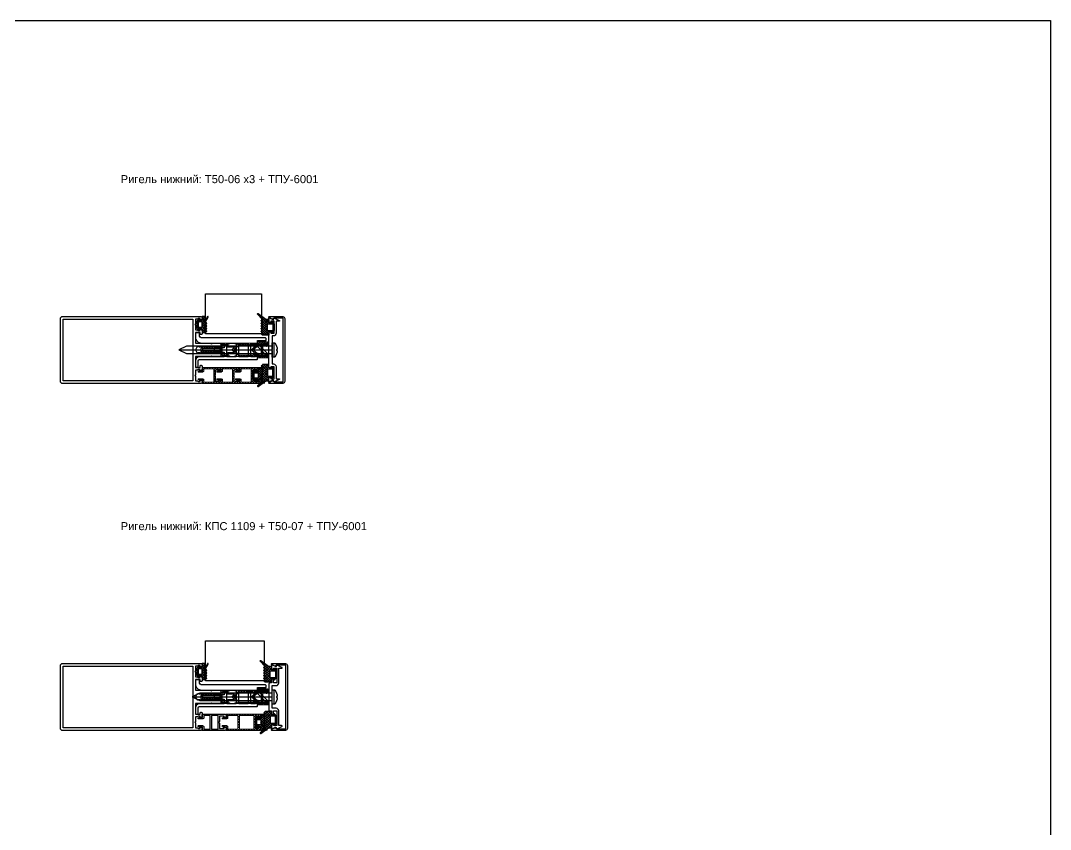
# Model space of a CAD drawing. Header units: millimetres. Extents: x 1744 to 18744, y -2272 to 2782.
# Drawn here: x 16324 to 17097, y 1970 to 2576 of the extents above; entities that cross this region are included whole.
import ezdxf

# ---------------------------------------------------------------- set-up
doc = ezdxf.new("R2010")
doc.units = ezdxf.units.MM
doc.layers.add('Steklopaket', color=5, linetype='Continuous')
doc.layers.add('подписи', color=7, linetype='Continuous')
doc.layers.add('Уплотнители', color=1, linetype='Continuous', lineweight=20)
doc.layers.add('Штриховка', color=1, linetype='Continuous', lineweight=5)
doc.styles.get("Standard").update_dxf_attribs({"font": 'arial.ttf'})

# ---------------------------------------------------------------- blocks, each defined once
blk = doc.blocks.new('КП45550')
at = {"color": 217, "true_color": 0x93278f}
blk.add_lwpolyline([(-5, 6.38, -0.198912), (-4.91, 6.59), (-4.5, 7), (-4.91, 7.41, -0.198912), (-5, 7.62), (-5, 19), (-13, 19), (-13, 15.5), (-12, 15.5, -0.414214), (-11.5, 15), (-11.5, 14.5, -0.414214), (-12, 14), (-14.43, 14, -0.116434), (-14.56, 14.03), (-15.33, 14.42, -0.284079), (-15.5, 14.69), (-15.5, 15.2, -0.414214), (-15.2, 15.5), (-14.5, 15.5), (-14.5, 17), (-14.91, 17.41, -0.198912), (-15, 17.62), (-15, 19), (-18.56, 19, -0.284079), (-18.83, 19.17), (-19, 19.5), (-19.17, 19.17, -0.284079), (-19.44, 19), (-23, 19), (-23, 17.62, -0.198912), (-23.09, 17.41), (-23.5, 17), (-23.5, 15.5), (-22.8, 15.5, -0.414214), (-22.5, 15.2), (-22.5, 14.69, -0.284079), (-22.67, 14.42), (-23.44, 14.03, -0.116434), (-23.57, 14), (-24.5, 14, -0.414214), (-25, 14.5), (-25, 119, -0.414214), (-24, 120), (24, 120, -0.414214), (25, 119), (25, 14.5, -0.414214), (24.5, 14), (23.57, 14, -0.116434), (23.44, 14.03), (22.67, 14.42, -0.284079), (22.5, 14.69), (22.5, 15.2, -0.414214), (22.8, 15.5), (23.5, 15.5), (23.5, 17), (23.09, 17.41, -0.198912), (23, 17.62), (23, 19), (19.44, 19, -0.284079), (19.17, 19.17), (19, 19.5), (18.83, 19.17, -0.284079), (18.56, 19), (15, 19), (15, 17.62, -0.198912), (14.91, 17.41), (14.5, 17), (14.5, 15.5), (15.2, 15.5, -0.414214), (15.5, 15.2), (15.5, 14.69, -0.284079), (15.33, 14.42), (14.56, 14.03, -0.116434), (14.43, 14), (12, 14, -0.414214), (11.5, 14.5), (11.5, 15, -0.414214), (12, 15.5), (13, 15.5), (13, 19), (5, 19), (5, 7.62, -0.198912), (4.91, 7.41), (4.5, 7), (4.91, 6.59, -0.198912), (5, 6.38), (5, 0.5, -0.414214), (4.5, 0), (3.12, 0, -0.198912), (2.91, 0.09), (2.09, 0.91, -0.198912), (2, 1.12), (2, 1.46, -0.284079), (2.17, 1.73), (2.5, 1.9), (2.17, 2.07, -0.284079), (2, 2.34), (2, 3.26, -0.284079), (2.17, 3.53), (2.5, 3.7), (2.17, 3.87, -0.284079), (2, 4.14), (2, 5.06, -0.284079), (2.17, 5.33), (2.5, 5.5), (2.17, 5.67, -0.284079), (2, 5.94), (2, 6.86, -0.284079), (2.17, 7.13), (2.5, 7.3), (2.17, 7.47, -0.284079), (2, 7.74), (2, 8.66, -0.284079), (2.17, 8.93), (2.5, 9.1), (2.17, 9.27, -0.284079), (2, 9.54), (2, 10.46, -0.284079), (2.17, 10.73), (2.5, 10.9), (2.17, 11.07, -0.284079), (2, 11.34), (2, 12.26, -0.284079), (2.17, 12.53), (2.5, 12.7), (2.17, 12.87, -0.284079), (2, 13.14), (2, 14.06, -0.284079), (2.17, 14.33), (2.5, 14.5), (2.17, 14.67, -0.284079), (2, 14.94), (2, 15.86, -0.284079), (2.17, 16.13), (2.5, 16.3), (2, 18), (0, 19), (-2, 18), (-2, 17.64, -0.284079), (-2.17, 17.37), (-2.5, 17.2), (-2.17, 17.03, -0.284079), (-2, 16.76), (-2, 15.84, -0.284079), (-2.17, 15.57), (-2.5, 15.4), (-2.17, 15.23, -0.284079), (-2, 14.96), (-2, 14.04, -0.284079), (-2.17, 13.77), (-2.5, 13.6), (-2.17, 13.43, -0.284079), (-2, 13.16), (-2, 12.24, -0.284079), (-2.17, 11.97), (-2.5, 11.8), (-2.17, 11.63, -0.284079), (-2, 11.36), (-2, 10.44, -0.284079), (-2.17, 10.17), (-2.5, 10), (-2.17, 9.83, -0.284079), (-2, 9.56), (-2, 8.64, -0.284079), (-2.17, 8.37), (-2.5, 8.2), (-2.17, 8.03, -0.284079), (-2, 7.76), (-2, 6.84, -0.284079), (-2.17, 6.57), (-2.5, 6.4), (-2.17, 6.23, -0.284079), (-2, 5.96), (-2, 5.04, -0.284079), (-2.17, 4.77), (-2.5, 4.6), (-2.17, 4.43, -0.284079), (-2, 4.16), (-2, 3.24, -0.284079), (-2.17, 2.97), (-2.5, 2.8), (-2.17, 2.63, -0.284079), (-2, 2.36), (-2, 1.12, -0.198912), (-2.09, 0.91), (-2.91, 0.09, -0.198912), (-3.12, 0), (-4.5, 0, -0.414214), (-5, 0.5)], format="xyb", close=True, dxfattribs=at)
blk.add_lwpolyline([(23, 21), (-23, 21), (-23, 118), (23, 118)], close=True, dxfattribs=at)
blk = doc.blocks.new('ТПУ-6001')
at = {"true_color": 0xafd9aa}
h = blk.add_hatch(dxfattribs=at)
h.set_pattern_fill('ANSI37', color=9, scale=10, angle=180, style=0)
h.set_pattern_definition([(225, (-3851.2058, 2316.4733), (0.88388348, -0.88388348), []), (315, (-3851.2058, 2316.4733), (0.88388348, 0.88388348), [])])
edge = h.paths.add_edge_path(flags=16)
edge.add_line((1.75, -1), (-1.75, -1))
edge.add_arc((-1.75, -1.25), 0.25, 90, 180)
edge.add_line((-2, -1.25), (-2, -3.75))
edge.add_arc((-1.75, -3.75), 0.25, 180, 270)
edge.add_line((-1.75, -4), (1.75, -4))
edge.add_arc((1.75, -3.75), 0.25, 270, 360)
edge.add_line((2, -3.75), (2, -1.25))
edge.add_arc((1.75, -1.25), 0.25, 0, 90)
edge = h.paths.add_edge_path()
edge.add_line((2.37, -5.66), (4.04, -6.57))
edge.add_arc((4.16, -6.35), 0.25, 241.51963, 270)
edge.add_line((4.16, -6.6), (5.75, -6.6))
edge.add_arc((5.75, -6.35), 0.25, 270, 360)
edge.add_line((6, -6.35), (6, -4.25))
edge.add_arc((5.75, -4.25), 0.25, 0, 90)
edge.add_line((5.75, -4), (3.25, -4))
edge.add_arc((3.25, -3.75), 0.25, 180, 270, ccw=False)
edge.add_line((3, -3.75), (3, -2.25))
edge.add_arc((3.25, -2.25), 0.25, 90, 180, ccw=False)
edge.add_line((3.25, -2), (3.9, -2))
edge.add_arc((3.9, -1.75), 0.25, 270, 405.06464)
edge.add_line((4.08, -1.57), (2.57, -0.07))
edge.add_arc((2.4, -0.25), 0.25, 45.06464, 90)
edge.add_line((2.4, 0), (-2.4, 0))
edge.add_arc((-2.4, -0.25), 0.25, 90, 134.93536)
edge.add_line((-2.57, -0.07), (-4.08, -1.57))
edge.add_arc((-3.9, -1.75), 0.25, 134.93536, 270)
edge.add_line((-3.9, -2), (-3.25, -2))
edge.add_arc((-3.25, -2.25), 0.25, 0, 90, ccw=False)
edge.add_line((-3, -2.25), (-3, -3.75))
edge.add_arc((-3.25, -3.75), 0.25, -90, 0, ccw=False)
edge.add_line((-3.25, -4), (-5.75, -4))
edge.add_arc((-5.75, -4.25), 0.25, 90, 180)
edge.add_line((-6, -4.25), (-6, -6.5))
edge.add_arc((-5.75, -6.5), 0.25, 180, 225)
edge.add_line((-5.93, -6.67), (-5.18, -7.42))
edge.add_arc((-5, -7.25), 0.25, 225, 315)
edge.add_line((-4.82, -7.42), (-4.18, -6.78))
edge.add_arc((-4, -6.95), 0.25, 45, 135, ccw=False)
edge.add_line((-3.82, -6.78), (-3.18, -7.42))
edge.add_arc((-3, -7.25), 0.25, 225, 315)
edge.add_line((-2.82, -7.42), (-2.18, -6.78))
edge.add_arc((-2, -6.95), 0.25, 45, 135, ccw=False)
edge.add_line((-1.82, -6.78), (-1.18, -7.42))
edge.add_arc((-1, -7.25), 0.25, 225, 315)
edge.add_line((-0.82, -7.42), (-0.18, -6.78))
edge.add_arc((0, -6.95), 0.25, 45, 135, ccw=False)
edge.add_line((0.18, -6.78), (0.82, -7.42))
edge.add_arc((1, -7.25), 0.25, 225, 315)
edge.add_line((1.18, -7.42), (1.87, -6.73))
edge.add_arc((2.04, -6.91), 0.25, 61.51963, 135, ccw=False)
edge.add_line((2.16, -6.69), (5.63, -8.57))
edge.add_arc((5.75, -8.35), 0.25, 241.51963, 421.51963)
edge.add_line((5.87, -8.13), (2.13, -6.1))
edge.add_arc((2.25, -5.88), 0.25, 61.51963, 241.51963, ccw=False)
at = {"color": 9, "true_color": 0xafd9aa}
for points in [[(2.37, -5.66), (4.04, -6.57, 0.124913), (4.16, -6.6), (5.75, -6.6, 0.414214), (6, -6.35), (6, -4.25, 0.414214), (5.75, -4), (3.25, -4, -0.414214), (3, -3.75), (3, -2.25, -0.414214), (3.25, -2), (3.9, -2, 0.668587), (4.08, -1.57), (2.57, -0.07, 0.198619), (2.4, 0), (-2.4, 0, 0.198619), (-2.57, -0.07), (-4.08, -1.57, 0.668587), (-3.9, -2), (-3.25, -2, -0.414214), (-3, -2.25), (-3, -3.75, -0.414214), (-3.25, -4), (-5.75, -4, 0.414214), (-6, -4.25), (-6, -6.5, 0.198912), (-5.93, -6.67), (-5.18, -7.42, 0.414214), (-4.82, -7.42), (-4.18, -6.78, -0.414214), (-3.82, -6.78), (-3.18, -7.42, 0.414214), (-2.82, -7.42), (-2.18, -6.78, -0.414214), (-1.82, -6.78), (-1.18, -7.42, 0.414214), (-0.82, -7.42), (-0.18, -6.78, -0.414214), (0.18, -6.78), (0.82, -7.42, 0.414214), (1.18, -7.42), (1.87, -6.73, -0.332076), (2.16, -6.69), (5.63, -8.57, 1), (5.87, -8.13), (2.13, -6.1, -1)], [(1.75, -1), (-1.75, -1, 0.414214), (-2, -1.25), (-2, -3.75, 0.414214), (-1.75, -4), (1.75, -4, 0.414214), (2, -3.75), (2, -1.25, 0.414214)]]:
    blk.add_lwpolyline(points, format="xyb", close=True, dxfattribs=at)
blk = doc.blocks.new('КП45313-2')
blk.add_lwpolyline([(-12.43, -2.6, -0.116434), (-12.56, -2.57), (-13.33, -2.18, -0.284079), (-13.5, -1.92), (-13.5, -1.4, -0.414214), (-13.2, -1.1), (-12.5, -1.1), (-12.5, 1.4), (-21.5, 1.4), (-21.5, -1.1), (-20.8, -1.1, -0.414214), (-20.5, -1.4), (-20.5, -1.92, -0.284079), (-20.67, -2.18), (-21.44, -2.57, -0.116434), (-21.57, -2.6), (-23.7, -2.6, -0.548619), (-23.97, -2.17), (-22.73, 0.5, 0.414214), (-22.87, 0.89), (-23.63, 1.25, -0.414214), (-23.77, 1.64), (-22.1, 5.23, -0.291473), (-21.83, 5.4), (-21.8, 5.4, -0.414214), (-21.5, 5.1), (-21.5, 2.9), (-12.5, 2.9, -0.414214), (-10.5, 0.9), (-10.5, -0.1), (-0.44, -0.1, -0.284079), (-0.17, -0.27), (0, -0.6), (0.17, -0.27, -0.284079), (0.44, -0.1), (10.5, -0.1), (10.5, 0.9, -0.414214), (12.5, 2.9), (21.5, 2.9), (21.5, 5.1, -0.414214), (21.8, 5.4), (21.83, 5.4, -0.291473), (22.1, 5.23), (23.77, 1.64, -0.414214), (23.63, 1.25), (22.87, 0.89, 0.414214), (22.73, 0.5), (23.97, -2.17, -0.548619), (23.7, -2.6), (21.57, -2.6, -0.116434), (21.44, -2.57), (20.67, -2.18, -0.284079), (20.5, -1.92), (20.5, -1.4, -0.414214), (20.8, -1.1), (21.5, -1.1), (21.5, 1.4), (12.5, 1.4), (12.5, -1.1), (13.2, -1.1, -0.414214), (13.5, -1.4), (13.5, -1.92, -0.284079), (13.33, -2.18), (12.56, -2.57, -0.116434), (12.43, -2.6)], format="xyb", close=True)
blk = doc.blocks.new('ТПУ-007ММ')
at = {"true_color": 0xafd9aa}
h = blk.add_hatch(dxfattribs=at)
h.set_pattern_fill('ANSI37', color=9, scale=10, angle=180, style=0)
h.set_pattern_definition([(225, (-3851.0623, 2334.4012), (0.88388348, -0.88388348), []), (315, (-3851.0623, 2334.4012), (0.88388348, 0.88388348), [])])
edge = h.paths.add_edge_path(flags=16)
edge.add_line((2.1, -1), (-2.1, -1))
edge.add_arc((-2.1, -1.5), 0.5, 90, 180)
edge.add_line((-2.6, -1.5), (-2.6, -4.5))
edge.add_arc((-2.1, -4.5), 0.5, 180, 270)
edge.add_line((-2.1, -5), (2.1, -5))
edge.add_arc((2.1, -4.5), 0.5, 270, 360)
edge.add_line((2.6, -4.5), (2.6, -1.5))
edge.add_arc((2.1, -1.5), 0.5, 0, 90)
edge = h.paths.add_edge_path()
edge.add_arc((-3.85, -2.25), 0.25, 0, 90, ccw=False)
edge.add_line((-3.6, -2.25), (-3.6, -3.75))
edge.add_arc((-3.85, -3.75), 0.25, -90, 0, ccw=False)
edge.add_line((-3.85, -4), (-5.75, -4))
edge.add_arc((-5.75, -4.25), 0.25, 90, 180)
edge.add_line((-6, -4.25), (-6, -8.62))
edge.add_arc((-5.8, -8.62), 0.2, 180, 225)
edge.add_line((-5.94, -8.76), (-5.18, -9.53))
edge.add_arc((-5, -9.35), 0.25, 225, 315)
edge.add_line((-4.82, -9.53), (-4.18, -8.88))
edge.add_arc((-4, -9.06), 0.25, 45, 135, ccw=False)
edge.add_line((-3.82, -8.88), (-3.18, -9.53))
edge.add_arc((-3, -9.35), 0.25, 225, 315)
edge.add_line((-2.82, -9.53), (-2.18, -8.88))
edge.add_arc((-2, -9.06), 0.25, 45, 135, ccw=False)
edge.add_line((-1.82, -8.88), (-1.18, -9.53))
edge.add_arc((-1, -9.35), 0.25, 225, 315)
edge.add_line((-0.82, -9.53), (-0.18, -8.88))
edge.add_arc((0, -9.06), 0.25, 45, 135, ccw=False)
edge.add_line((0.18, -8.88), (0.82, -9.53))
edge.add_arc((1, -9.35), 0.25, 225, 315)
edge.add_line((1.18, -9.53), (1.82, -8.88))
edge.add_arc((2, -9.06), 0.25, 45, 135, ccw=False)
edge.add_line((2.18, -8.88), (2.82, -9.53))
edge.add_arc((3, -9.35), 0.25, 225, 315)
edge.add_line((3.18, -9.53), (3.82, -8.88))
edge.add_arc((4, -9.06), 0.25, 45, 135, ccw=False)
edge.add_line((4.18, -8.88), (4.82, -9.53))
edge.add_arc((5, -9.35), 0.25, 225, 315)
edge.add_line((5.18, -9.53), (5.82, -8.88))
edge.add_arc((6, -9.06), 0.25, 45, 135, ccw=False)
edge.add_line((6.18, -8.88), (9.82, -12.42))
edge.add_arc((10, -12.25), 0.25, 225, 315)
edge.add_line((10.18, -12.42), (10.39, -12.21))
edge.add_arc((10.21, -12.04), 0.25, 315, 380.22486)
edge.add_line((10.44, -11.95), (6.8, -7.06))
edge.add_arc((10, -4.67), 4, 180, 216.76049, ccw=False)
edge.add_line((6, -4.67), (6, -4.3))
edge.add_arc((5.7, -4.3), 0.3, 360, 450)
edge.add_line((5.7, -4), (3.85, -4))
edge.add_arc((3.85, -3.75), 0.25, 180, 270, ccw=False)
edge.add_line((3.6, -3.75), (3.6, -2.25))
edge.add_arc((3.85, -2.25), 0.25, 90, 180, ccw=False)
edge.add_line((3.85, -2), (4.1, -2))
edge.add_arc((4.1, -1.75), 0.25, 270, 405.06464)
edge.add_line((4.28, -1.57), (2.57, -0.07))
edge.add_arc((2.4, -0.25), 0.25, 45.06464, 90)
edge.add_line((2.4, 0), (-2.4, 0))
edge.add_arc((-2.4, -0.25), 0.25, 90, 134.93536)
edge.add_line((-2.57, -0.07), (-4.28, -1.57))
edge.add_arc((-4.1, -1.75), 0.25, 134.93536, 270)
edge.add_line((-4.1, -2), (-3.85, -2))
at = {"color": 9, "true_color": 0xafd9aa}
for points in [[(-3.85, -2, -0.414214), (-3.6, -2.25), (-3.6, -3.75, -0.414214), (-3.85, -4), (-5.75, -4, 0.414214), (-6, -4.25), (-6, -8.62, 0.198912), (-5.94, -8.76), (-5.18, -9.53, 0.414214), (-4.82, -9.53), (-4.18, -8.88, -0.414214), (-3.82, -8.88), (-3.18, -9.53, 0.414214), (-2.82, -9.53), (-2.18, -8.88, -0.414214), (-1.82, -8.88), (-1.18, -9.53, 0.414214), (-0.82, -9.53), (-0.18, -8.88, -0.414214), (0.18, -8.88), (0.82, -9.53, 0.414214), (1.18, -9.53), (1.82, -8.88, -0.414214), (2.18, -8.88), (2.82, -9.53, 0.414214), (3.18, -9.53), (3.82, -8.88, -0.414214), (4.18, -8.88), (4.82, -9.53, 0.414214), (5.18, -9.53), (5.82, -8.88, -0.414214), (6.18, -8.88), (9.82, -12.42, 0.414214), (10.18, -12.42), (10.39, -12.21, 0.292538), (10.44, -11.95), (6.8, -7.06, -0.161788), (6, -4.67), (6, -4.3, 0.414214), (5.7, -4), (3.85, -4, -0.414214), (3.6, -3.75), (3.6, -2.25, -0.414214), (3.85, -2), (4.1, -2, 0.668587), (4.28, -1.57), (2.57, -0.07, 0.198619), (2.4, 0), (-2.4, 0, 0.198619), (-2.57, -0.07), (-4.28, -1.57, 0.668587), (-4.1, -2)], [(2.1, -1), (-2.1, -1, 0.414214), (-2.6, -1.5), (-2.6, -4.5, 0.414214), (-2.1, -5), (2.1, -5, 0.414214), (2.6, -4.5), (2.6, -1.5, 0.414214)]]:
    blk.add_lwpolyline(points, format="xyb", close=True, dxfattribs=at)
blk = doc.blocks.new('КП45309')
at = {"color": 0}
blk.add_lwpolyline([(-23.5, 2.52), (23.5, 2.52, -0.414214), (25, 1.02), (25, -9.08, -0.802585), (24.24, -9.24), (23.17, -6.95, -0.401559), (23.48, -6.03, 0.279739), (23.8, -5.5), (23.8, 1.32), (-23.8, 1.32), (-23.8, -5.5, 0.279739), (-23.48, -6.03, -0.401559), (-23.17, -6.95), (-24.24, -9.24, -0.802585), (-25, -9.08), (-25, 1.02, -0.414214)], format="xyb", close=True, dxfattribs=at)
blk = doc.blocks.new('ВС 5.5х70 А2 DIN7504-K')
for p, q in [((0, 0), (0, -70)), ((-5.4, -71.69), (5.4, -71.69))]:
    blk.add_line(p, q)
for points in [[(2.75, -70), (2.75, -5.9), (0, 0), (-2.75, -5.9), (-2.75, -70)], [(-2.75, -66.67), (2.75, -61.17), (2.75, -58.88), (-2.75, -64.38)]]:
    blk.add_lwpolyline(points, close=True)
blk.add_lwpolyline([(-0.39, -73.94, -0.161849), (-5.22, -72.08, -0.223888), (-5.4, -71.69), (-5.4, -70), (5.4, -70), (5.4, -71.69, -0.223888), (5.22, -72.08, -0.161849), (0.39, -73.94), (0.39, -73.24), (-0.39, -73.24)], format="xyb", close=True)
blk = doc.blocks.new('Т50-09')
at = {"layer": 'Штриховка', "lineweight": 5, "true_color": 0xf8991e}
h = blk.add_hatch(dxfattribs=at)
h.set_pattern_fill('ANSI37', color=30, scale=11.2, angle=90, style=0)
h.set_pattern_definition([(135, (-7178.6142, 4044.2835), (-0.9899495, -0.9899495), []), (225, (-7178.6142, 4044.2835), (0.9899495, -0.9899495), [])])
edge = h.paths.add_edge_path()
edge.add_arc((-19.7, 4.8), 0.2, 90, 180)
edge.add_line((-19.9, 4.8), (-19.9, 4.7))
edge.add_arc((-19.7, 4.7), 0.2, 180, 270)
edge.add_line((-19.7, 4.5), (-18.7, 4.5))
edge.add_line((-18.7, 4.5), (-18.7, 3.39))
edge.add_line((-18.7, 3.39), (-19.09, 3))
edge.add_line((-19.09, 3), (-24.31, 3))
edge.add_line((-24.31, 3), (-24.7, 3.39))
edge.add_line((-24.7, 3.39), (-24.7, 4.5))
edge.add_line((-24.7, 4.5), (-23.7, 4.5))
edge.add_arc((-23.7, 4.7), 0.2, 270, 360)
edge.add_line((-23.5, 4.7), (-23.5, 4.8))
edge.add_arc((-23.7, 4.8), 0.2, 0, 90)
edge.add_line((-23.7, 5), (-48.2, 5))
edge.add_arc((-48.2, 4.7), 0.3, 90, 180)
edge.add_line((-48.5, 4.7), (-48.5, 3.75))
edge.add_arc((-47.25, 3.75), 1.25, 180, 350.7182)
edge.add_arc((-45.72, 3.5), 0.3, 90, 170.7182, ccw=False)
edge.add_line((-45.72, 3.8), (-41.5, 3.8))
edge.add_line((-41.5, 3.8), (-37.7, 0))
edge.add_line((-37.7, 0), (-41.5, -3.8))
edge.add_line((-41.5, -3.8), (-45.72, -3.8))
edge.add_arc((-45.72, -3.5), 0.3, 189.2818, 270, ccw=False)
edge.add_arc((-47.25, -3.75), 1.25, 9.2818, 180)
edge.add_line((-48.5, -3.75), (-48.5, -4.7))
edge.add_arc((-48.2, -4.7), 0.3, 180, 270)
edge.add_line((-48.2, -5), (-23.7, -5))
edge.add_arc((-23.7, -4.8), 0.2, 270, 360)
edge.add_line((-23.5, -4.8), (-23.5, -4.7))
edge.add_arc((-23.7, -4.7), 0.2, 0, 90)
edge.add_line((-23.7, -4.5), (-24.7, -4.5))
edge.add_line((-24.7, -4.5), (-24.7, -3.39))
edge.add_line((-24.7, -3.39), (-24.31, -3))
edge.add_line((-24.31, -3), (-19.09, -3))
edge.add_line((-19.09, -3), (-18.7, -3.39))
edge.add_line((-18.7, -3.39), (-18.7, -4.5))
edge.add_line((-18.7, -4.5), (-19.7, -4.5))
edge.add_arc((-19.7, -4.7), 0.2, 90, 180)
edge.add_line((-19.9, -4.7), (-19.9, -4.8))
edge.add_arc((-19.7, -4.8), 0.2, 180, 270)
edge.add_line((-19.7, -5), (-13.3, -5))
edge.add_arc((-13.3, -4.7), 0.3, 270, 360)
edge.add_line((-13, -4.7), (-13, -2.3))
edge.add_arc((-12.7, -2.3), 0.3, 90, 180, ccw=False)
edge.add_line((-12.7, -2), (-6.2, -2))
edge.add_arc((-6, -2), 0.2, 180, 360)
edge.add_line((-5.8, -2), (0, -2))
edge.add_arc((0, 0), 2, 270, 450)
edge.add_line((0, 2), (-5.8, 2))
edge.add_arc((-6, 2), 0.2, 0, 180)
edge.add_line((-6.2, 2), (-12.7, 2))
edge.add_arc((-12.7, 2.3), 0.3, 180, 270, ccw=False)
edge.add_line((-13, 2.3), (-13, 4.7))
edge.add_arc((-13.3, 4.7), 0.3, 0, 90)
edge.add_line((-13.3, 5), (-19.7, 5))
edge = h.paths.add_edge_path(flags=16)
edge.add_line((-14.2, 3.8), (-17.4, 3.8))
edge.add_line((-17.4, 3.8), (-17.4, 3.12))
edge.add_arc((-17.7, 3.12), 0.3, 315, 360, ccw=False)
edge.add_line((-17.49, 2.91), (-18.31, 2.09))
edge.add_arc((-18.52, 2.3), 0.3, 270, 315, ccw=False)
edge.add_line((-18.52, 2), (-23.31, 2))
edge.add_line((-23.31, 2), (-21.31, 0))
edge.add_line((-21.31, 0), (-23.31, -2))
edge.add_line((-23.31, -2), (-18.52, -2))
edge.add_arc((-18.52, -2.3), 0.3, 45, 90, ccw=False)
edge.add_line((-18.31, -2.09), (-17.49, -2.91))
edge.add_arc((-17.7, -3.12), 0.3, 0, 45, ccw=False)
edge.add_line((-17.4, -3.12), (-17.4, -3.8))
edge.add_line((-17.4, -3.8), (-14.2, -3.8))
edge.add_line((-14.2, -3.8), (-14.2, -0.79))
edge.add_line((-14.2, -0.79), (-13.41, 0))
edge.add_line((-13.41, 0), (-14.2, 0.79))
edge.add_line((-14.2, 0.79), (-14.2, 3.8))
edge = h.paths.add_edge_path(flags=16)
edge.add_line((-12, 0), (-13, -1))
edge.add_line((-13, -1), (0, -1))
edge.add_arc((0, 0), 1, 270, 450)
edge.add_line((0, 1), (-13, 1))
edge.add_line((-13, 1), (-12, 0))
h.paths.add_polyline_path([(-39.8, 3.8), (-36, 0), (-39.8, -3.8), (-26.8, -3.8), (-23, 0), (-26.8, 3.8)], flags=16)
at = {"layer": 'Уплотнители', "color": 30, "true_color": 0xf8991e}
for points in [[(-19.7, 5, 0.414214), (-19.9, 4.8), (-19.9, 4.7, 0.414214), (-19.7, 4.5), (-18.7, 4.5), (-18.7, 3.39), (-19.09, 3), (-24.31, 3), (-24.7, 3.39), (-24.7, 4.5), (-23.7, 4.5, 0.414214), (-23.5, 4.7), (-23.5, 4.8, 0.414214), (-23.7, 5), (-48.2, 5, 0.414214), (-48.5, 4.7), (-48.5, 3.75, 0.922113), (-46.02, 3.55, -0.367523), (-45.72, 3.8), (-41.5, 3.8), (-37.7, 0), (-41.5, -3.8), (-45.72, -3.8, -0.367523), (-46.02, -3.55, 0.922113), (-48.5, -3.75), (-48.5, -4.7, 0.414214), (-48.2, -5), (-23.7, -5, 0.414214), (-23.5, -4.8), (-23.5, -4.7, 0.414214), (-23.7, -4.5), (-24.7, -4.5), (-24.7, -3.39), (-24.31, -3), (-19.09, -3), (-18.7, -3.39), (-18.7, -4.5), (-19.7, -4.5, 0.414214), (-19.9, -4.7), (-19.9, -4.8, 0.414214), (-19.7, -5), (-13.3, -5, 0.414214), (-13, -4.7), (-13, -2.3, -0.414214), (-12.7, -2), (-6.2, -2, 1), (-5.8, -2), (0, -2, 1), (0, 2), (-5.8, 2, 1), (-6.2, 2), (-12.7, 2, -0.414214), (-13, 2.3), (-13, 4.7, 0.414214), (-13.3, 5)], [(-14.2, 3.8), (-17.4, 3.8), (-17.4, 3.12, -0.198912), (-17.49, 2.91), (-18.31, 2.09, -0.198912), (-18.52, 2), (-23.31, 2), (-21.31, 0), (-23.31, -2), (-18.52, -2, -0.198912), (-18.31, -2.09), (-17.49, -2.91, -0.198912), (-17.4, -3.12), (-17.4, -3.8), (-14.2, -3.8), (-14.2, -0.79), (-13.41, 0), (-14.2, 0.79)], [(-12, 0), (-13, -1), (0, -1, 1), (0, 1), (-13, 1), (-12, 0)]]:
    blk.add_lwpolyline(points, format="xyb", close=True, dxfattribs=at)
blk.add_lwpolyline([(-39.8, 3.8), (-36, 0), (-39.8, -3.8), (-26.8, -3.8), (-23, 0), (-26.8, 3.8)], close=True, dxfattribs=at)
blk = doc.blocks.new('Т50-06')
at = {"layer": 'Штриховка', "lineweight": 5}
h = blk.add_hatch(dxfattribs=at)
h.set_pattern_fill('ANSI37', color=256, scale=11.2, angle=90, style=0)
h.set_pattern_definition([(135, (-11417.5478, 3829.3933), (-0.9899495, -0.9899495), []), (225, (-11417.5478, 3829.3933), (0.9899495, -0.9899495), [])])
edge = h.paths.add_edge_path()
edge.add_line((2.81, 0), (3.22, -0.41))
edge.add_arc((3.01, -0.62), 0.3, 0, 45, ccw=False)
edge.add_line((3.31, -0.62), (3.31, -4))
edge.add_line((3.31, -4), (3.68, -4))
edge.add_arc((3.68, -4.3), 0.3, 45, 90, ccw=False)
edge.add_line((3.9, -4.09), (4.31, -4.5))
edge.add_line((4.31, -4.5), (5.81, -4.5))
edge.add_line((5.81, -4.5), (5.81, -3.8))
edge.add_arc((6.11, -3.8), 0.3, 90, 180, ccw=False)
edge.add_line((6.11, -3.5), (6.62, -3.5))
edge.add_arc((6.62, -3.8), 0.3, 26.56505, 90, ccw=False)
edge.add_line((6.89, -3.67), (7.28, -4.44))
edge.add_arc((7.01, -4.57), 0.3, 0, 26.56505, ccw=False)
edge.add_line((7.31, -4.57), (7.31, -6))
edge.add_line((7.31, -6), (-6.69, -6))
edge.add_line((-6.69, -6), (-6.69, -5.1))
edge.add_arc((-6.39, -5.1), 0.3, 90, 180, ccw=False)
edge.add_line((-6.39, -4.8), (-6.39, -3.5))
edge.add_line((-6.39, -3.5), (-8.29, -3.5))
edge.add_line((-8.29, -3.5), (-8.5, -3.71))
edge.add_arc((-8.72, -3.5), 0.3, 225, 315, ccw=False)
edge.add_line((-8.93, -3.71), (-9.6, -3.04))
edge.add_arc((-9.37, -2.82), 0.317, 90, 225, ccw=False)
edge.add_line((-9.37, -2.5), (-6.39, -2.5))
edge.add_arc((-6.39, -3.5), 1, 0, 90, ccw=False)
edge.add_line((-5.39, -3.5), (-5.39, -5))
edge.add_line((-5.39, -5), (2.11, -5))
edge.add_line((2.11, -5), (2.11, 5))
edge.add_line((2.11, 5), (-5.39, 5))
edge.add_line((-5.39, 5), (-5.39, 3.5))
edge.add_arc((-6.39, 3.5), 1, -90, 0, ccw=False)
edge.add_line((-6.39, 2.5), (-9.37, 2.5))
edge.add_arc((-9.37, 2.82), 0.317, 135, 270, ccw=False)
edge.add_line((-9.6, 3.04), (-8.93, 3.71))
edge.add_arc((-8.72, 3.5), 0.3, 45, 135, ccw=False)
edge.add_line((-8.5, 3.71), (-8.29, 3.5))
edge.add_line((-8.29, 3.5), (-6.39, 3.5))
edge.add_line((-6.39, 3.5), (-6.39, 4.8))
edge.add_arc((-6.39, 5.1), 0.3, 180, 270, ccw=False)
edge.add_line((-6.69, 5.1), (-6.69, 6))
edge.add_line((-6.69, 6), (7.31, 6))
edge.add_line((7.31, 6), (7.31, 4.57))
edge.add_arc((7.01, 4.57), 0.3, -26.56505, 0, ccw=False)
edge.add_line((7.28, 4.44), (6.89, 3.67))
edge.add_arc((6.62, 3.8), 0.3, 270, 333.43495, ccw=False)
edge.add_line((6.62, 3.5), (6.11, 3.5))
edge.add_arc((6.11, 3.8), 0.3, 180, 270, ccw=False)
edge.add_line((5.81, 3.8), (5.81, 4.5))
edge.add_line((5.81, 4.5), (4.31, 4.5))
edge.add_line((4.31, 4.5), (3.9, 4.09))
edge.add_arc((3.68, 4.3), 0.3, 270, 315, ccw=False)
edge.add_line((3.68, 4), (3.31, 4))
edge.add_line((3.31, 4), (3.31, 0.62))
edge.add_arc((3.01, 0.62), 0.3, 315, 360, ccw=False)
edge.add_line((3.22, 0.41), (2.81, 0))
at = {"layer": 'Уплотнители'}
blk.add_lwpolyline([(2.81, 0), (3.22, -0.41, -0.198912), (3.31, -0.62), (3.31, -4), (3.68, -4, -0.198912), (3.9, -4.09), (4.31, -4.5), (5.81, -4.5), (5.81, -3.8, -0.414214), (6.11, -3.5), (6.62, -3.5, -0.284079), (6.89, -3.67), (7.28, -4.44, -0.116434), (7.31, -4.57), (7.31, -6), (-6.69, -6), (-6.69, -5.1, -0.414214), (-6.39, -4.8), (-6.39, -3.5), (-8.29, -3.5), (-8.5, -3.71, -0.414214), (-8.93, -3.71), (-9.6, -3.04, -0.668179), (-9.37, -2.5), (-6.39, -2.5, -0.414214), (-5.39, -3.5), (-5.39, -5), (2.11, -5), (2.11, 5), (-5.39, 5), (-5.39, 3.5, -0.414214), (-6.39, 2.5), (-9.37, 2.5, -0.668179), (-9.6, 3.04), (-8.93, 3.71, -0.414214), (-8.5, 3.71), (-8.29, 3.5), (-6.39, 3.5), (-6.39, 4.8, -0.414214), (-6.69, 5.1), (-6.69, 6), (7.31, 6), (7.31, 4.57, -0.116434), (7.28, 4.44), (6.89, 3.67, -0.284079), (6.62, 3.5), (6.11, 3.5, -0.414214), (5.81, 3.8), (5.81, 4.5), (4.31, 4.5), (3.9, 4.09, -0.198912), (3.68, 4), (3.31, 4), (3.31, 0.62, -0.198912), (3.22, 0.41), (2.81, 0)], format="xyb", dxfattribs=at)
blk = doc.blocks.new('КПС 758')
blk.add_lwpolyline([(-23.77, 2.33, 0.414214), (-23.63, 1.93), (-22.87, 1.58, -0.414214), (-22.73, 1.18), (-23.97, -1.49, 0.548619), (-23.7, -1.92), (-21.57, -1.92, 0.116434), (-21.44, -1.89), (-20.67, -1.5, 0.284079), (-20.5, -1.23), (-20.5, -0.72, 0.414214), (-20.8, -0.42), (-21.5, -0.42), (-21.5, 2.08), (-10.5, 2.08), (-10.5, -0.42), (-13.2, -0.42, 0.414214), (-13.5, -0.72), (-13.5, -1.23, 0.284079), (-13.33, -1.5), (-12.56, -1.89, 0.116434), (-12.43, -1.92), (-10.5, -1.92), (-10.5, -2.92, 0.414214), (-9.5, -3.92), (9.5, -3.92, 0.414214), (10.5, -2.92), (10.5, -1.92), (12.43, -1.92, 0.116434), (12.56, -1.89), (13.33, -1.5, 0.284079), (13.5, -1.23), (13.5, -0.72, 0.414214), (13.2, -0.42), (10.5, -0.42), (10.5, 2.08), (21.5, 2.08), (21.5, -0.42), (20.8, -0.42, 0.414214), (20.5, -0.72), (20.5, -1.23, 0.284079), (20.67, -1.5), (21.44, -1.89, 0.116434), (21.57, -1.92), (23.7, -1.92, 0.548619), (23.97, -1.49), (22.73, 1.18, -0.414214), (22.87, 1.58), (23.63, 1.93, 0.414214), (23.77, 2.33), (22.1, 5.91, 0.291473), (21.83, 6.08), (21.8, 6.08, 0.414214), (21.5, 5.78), (21.5, 3.58), (10.5, 3.58, 0.414214), (8.5, 1.58), (8.5, -1.42), (0.62, -1.42, 0.198912), (0.41, -1.51), (0, -1.92), (-0.41, -1.51, 0.198912), (-0.62, -1.42), (-8.5, -1.42), (-8.5, 1.58, 0.414214), (-10.5, 3.58), (-21.5, 3.58), (-21.5, 5.78, 0.414214), (-21.8, 6.08), (-21.83, 6.08, 0.291473), (-22.1, 5.91)], format="xyb", close=True)
blk = doc.blocks.new('ВС 5.5х60 А2 DIN7981')
for p, q in [((0, 0), (0, -60)), ((-5.4, -61.69), (5.4, -61.69))]:
    blk.add_line(p, q)
for points in [[(2.75, -60), (2.75, -5.9), (0, 0), (-2.75, -5.9), (-2.75, -60)], [(-2.75, -56.67), (2.75, -51.17), (2.75, -48.88), (-2.75, -54.38)]]:
    blk.add_lwpolyline(points, close=True)
blk.add_lwpolyline([(-0.39, -63.94, -0.161849), (-5.22, -62.08, -0.223888), (-5.4, -61.69), (-5.4, -60), (5.4, -60), (5.4, -61.69, -0.223888), (5.22, -62.08, -0.161849), (0.39, -63.94), (0.39, -63.24), (-0.39, -63.24)], format="xyb", close=True)
blk = doc.blocks.new('КПС 1109')
blk.add_lwpolyline([(4.8, -5.7), (3.5, -5.7), (3.5, -7.49, 0.198912), (3.59, -7.7), (3.71, -7.83, -0.414214), (3.71, -8.25), (3.06, -8.9, -0.668179), (2.5, -8.67), (2.5, -5.7, -0.414214), (3.5, -4.7), (5, -4.7), (5, 0), (-5, 0), (-5, -4.7), (-3.5, -4.7, -0.414214), (-2.5, -5.7), (-2.5, -8.67, -0.668179), (-3.06, -8.9), (-3.71, -8.25, -0.414214), (-3.71, -7.83), (-3.59, -7.7, 0.198912), (-3.5, -7.49), (-3.5, -5.7), (-4.8, -5.7, -0.414214), (-5.1, -6), (-5.7, -6, -0.414214), (-6, -5.7), (-6, 11.5, -0.414214), (-5.5, 12), (-4.57, 12, -0.116434), (-4.44, 11.97), (-3.67, 11.58, -0.284079), (-3.5, 11.31), (-3.5, 10.8, -0.414214), (-3.8, 10.5), (-4.5, 10.5), (-4.5, 7), (-0.62, 7, -0.198912), (-0.41, 6.91), (0, 6.5), (0.41, 6.91, -0.198912), (0.62, 7), (4.5, 7), (4.5, 10.5), (3.8, 10.5, -0.414214), (3.5, 10.8), (3.5, 11.31, -0.284079), (3.67, 11.58), (4.44, 11.97, -0.116434), (4.57, 12), (5.5, 12, -0.414214), (6, 11.5), (6, -5.7, -0.414214), (5.7, -6), (5.1, -6, -0.414214)], format="xyb", close=True)
blk.add_lwpolyline([(5, 1), (5, 6), (-5, 6), (-5, 1)], close=True)
blk = doc.blocks.new('Т50-07')
at = {"layer": 'Штриховка', "lineweight": 5}
h = blk.add_hatch(dxfattribs=at)
h.set_pattern_fill('ANSI37', color=256, scale=11.2, angle=90, style=0)
h.set_pattern_definition([(135, (-11406.9071, 3792.9893), (-0.9899495, -0.9899495), []), (225, (-11406.9071, 3792.9893), (0.9899495, -0.9899495), [])])
h.paths.add_polyline_path([(1.2, 5), (1.2, -5), (12, -5), (12, 5)], flags=16)
edge = h.paths.add_edge_path()
edge.add_line((0, 5), (-7.5, 5))
edge.add_line((-7.5, 5), (-7.5, 3.5))
edge.add_arc((-8.5, 3.5), 1, -90, 0, ccw=False)
edge.add_line((-8.5, 2.5), (-11.48, 2.5))
edge.add_arc((-11.48, 2.82), 0.317, 135, 270, ccw=False)
edge.add_line((-11.71, 3.04), (-11.04, 3.71))
edge.add_arc((-10.82, 3.5), 0.3, 45, 135, ccw=False)
edge.add_line((-10.61, 3.71), (-10.4, 3.5))
edge.add_line((-10.4, 3.5), (-8.5, 3.5))
edge.add_line((-8.5, 3.5), (-8.5, 4.8))
edge.add_arc((-8.5, 5.1), 0.3, 180, 270, ccw=False)
edge.add_line((-8.8, 5.1), (-8.8, 5.7))
edge.add_arc((-8.5, 5.7), 0.3, 90, 180, ccw=False)
edge.add_line((-8.5, 6), (16.7, 6))
edge.add_arc((16.7, 5.5), 0.5, 0, 90, ccw=False)
edge.add_line((17.2, 5.5), (17.2, 4.57))
edge.add_arc((16.9, 4.57), 0.3, -26.56505, 0, ccw=False)
edge.add_line((17.17, 4.44), (16.78, 3.67))
edge.add_arc((16.51, 3.8), 0.3, 270, 333.43495, ccw=False)
edge.add_line((16.51, 3.5), (16, 3.5))
edge.add_arc((16, 3.8), 0.3, 180, 270, ccw=False)
edge.add_line((15.7, 3.8), (15.7, 4.5))
edge.add_line((15.7, 4.5), (14.2, 4.5))
edge.add_line((14.2, 4.5), (13.79, 4.09))
edge.add_arc((13.58, 4.3), 0.3, 270, 315, ccw=False)
edge.add_line((13.58, 4), (13.2, 4))
edge.add_line((13.2, 4), (13.2, 0.62))
edge.add_arc((12.9, 0.62), 0.3, -45, 0, ccw=False)
edge.add_line((13.11, 0.41), (12.7, 0))
edge.add_line((12.7, 0), (13.11, -0.41))
edge.add_arc((12.9, -0.62), 0.3, 0, 45, ccw=False)
edge.add_line((13.2, -0.62), (13.2, -4))
edge.add_line((13.2, -4), (13.58, -4))
edge.add_arc((13.58, -4.3), 0.3, 45, 90, ccw=False)
edge.add_line((13.79, -4.09), (14.2, -4.5))
edge.add_line((14.2, -4.5), (15.7, -4.5))
edge.add_line((15.7, -4.5), (15.7, -3.8))
edge.add_arc((16, -3.8), 0.3, 90, 180, ccw=False)
edge.add_line((16, -3.5), (16.51, -3.5))
edge.add_arc((16.51, -3.8), 0.3, 26.56505, 90, ccw=False)
edge.add_line((16.78, -3.67), (17.17, -4.44))
edge.add_arc((16.9, -4.57), 0.3, 0, 26.56505, ccw=False)
edge.add_line((17.2, -4.57), (17.2, -5.5))
edge.add_arc((16.7, -5.5), 0.5, -90, 0, ccw=False)
edge.add_line((16.7, -6), (-8.5, -6))
edge.add_arc((-8.5, -5.7), 0.3, 180, 270, ccw=False)
edge.add_line((-8.8, -5.7), (-8.8, -5.1))
edge.add_arc((-8.5, -5.1), 0.3, 90, 180, ccw=False)
edge.add_line((-8.5, -4.8), (-8.5, -3.5))
edge.add_line((-8.5, -3.5), (-10.4, -3.5))
edge.add_line((-10.4, -3.5), (-10.61, -3.71))
edge.add_arc((-10.82, -3.5), 0.3, 225, 315, ccw=False)
edge.add_line((-11.04, -3.71), (-11.71, -3.04))
edge.add_arc((-11.48, -2.82), 0.317, 90, 225, ccw=False)
edge.add_line((-11.48, -2.5), (-8.5, -2.5))
edge.add_arc((-8.5, -3.5), 1, 0, 90, ccw=False)
edge.add_line((-7.5, -3.5), (-7.5, -5))
edge.add_line((-7.5, -5), (0, -5))
edge.add_line((0, -5), (0, 5))
at = {"layer": 'Уплотнители'}
blk.add_lwpolyline([(0, 5), (-7.5, 5), (-7.5, 3.5, -0.414214), (-8.5, 2.5), (-11.48, 2.5, -0.668179), (-11.71, 3.04), (-11.04, 3.71, -0.414214), (-10.61, 3.71), (-10.4, 3.5), (-8.5, 3.5), (-8.5, 4.8, -0.414214), (-8.8, 5.1), (-8.8, 5.7, -0.414214), (-8.5, 6), (16.7, 6, -0.414214), (17.2, 5.5), (17.2, 4.57, -0.116434), (17.17, 4.44), (16.78, 3.67, -0.284079), (16.51, 3.5), (16, 3.5, -0.414214), (15.7, 3.8), (15.7, 4.5), (14.2, 4.5), (13.79, 4.09, -0.198912), (13.58, 4), (13.2, 4), (13.2, 0.62, -0.198912), (13.11, 0.41), (12.7, 0), (13.11, -0.41, -0.198912), (13.2, -0.62), (13.2, -4), (13.58, -4, -0.198912), (13.79, -4.09), (14.2, -4.5), (15.7, -4.5), (15.7, -3.8, -0.414214), (16, -3.5), (16.51, -3.5, -0.284079), (16.78, -3.67), (17.17, -4.44, -0.116434), (17.2, -4.57), (17.2, -5.5, -0.414214), (16.7, -6), (-8.5, -6, -0.414214), (-8.8, -5.7), (-8.8, -5.1, -0.414214), (-8.5, -4.8), (-8.5, -3.5), (-10.4, -3.5), (-10.61, -3.71, -0.414214), (-11.04, -3.71), (-11.71, -3.04, -0.668179), (-11.48, -2.5), (-8.5, -2.5, -0.414214), (-7.5, -3.5), (-7.5, -5), (0, -5)], format="xyb", close=True, dxfattribs=at)
blk.add_lwpolyline([(1.2, 5), (1.2, -5), (12, -5), (12, 5)], close=True, dxfattribs=at)
blk = doc.blocks.new('Т50-04')
at = {"layer": 'Штриховка', "lineweight": 5}
h = blk.add_hatch(dxfattribs=at)
h.set_pattern_fill('ANSI37', color=256, scale=0.4, angle=90, style=0)
h.set_pattern_definition([(135, (70.9065, -539.6547), (-0.8980256, -0.8980256), []), (225, (70.9065, -539.6547), (0.8980256, -0.8980256), [])])
edge = h.paths.add_edge_path()
edge.add_line((0.7, 0), (1.11, 0.41))
edge.add_arc((0.9, 0.62), 0.3, 315, 360)
edge.add_line((1.2, 0.62), (1.2, 4))
edge.add_line((1.2, 4), (1.58, 4))
edge.add_arc((1.58, 4.3), 0.3, 270, 315)
edge.add_line((1.79, 4.09), (2.2, 4.5))
edge.add_line((2.2, 4.5), (3.7, 4.5))
edge.add_line((3.7, 4.5), (3.7, 3.8))
edge.add_arc((4, 3.8), 0.3, 180, 270)
edge.add_line((4, 3.5), (4.51, 3.5))
edge.add_arc((4.51, 3.8), 0.3, 270, 333.43495)
edge.add_line((4.78, 3.67), (5.17, 4.44))
edge.add_arc((4.9, 4.57), 0.3, 333.43495, 360)
edge.add_line((5.2, 4.57), (5.2, 5.5))
edge.add_arc((4.7, 5.5), 0.5, 360, 450)
edge.add_line((4.7, 6), (-2.5, 6))
edge.add_arc((-2.5, 5.7), 0.3, 90, 180)
edge.add_line((-2.8, 5.7), (-2.8, 5.1))
edge.add_arc((-2.5, 5.1), 0.3, 180, 270)
edge.add_line((-2.5, 4.8), (-2.5, 3.5))
edge.add_line((-2.5, 3.5), (-4.4, 3.5))
edge.add_line((-4.4, 3.5), (-4.61, 3.71))
edge.add_arc((-4.82, 3.5), 0.3, 405, 495)
edge.add_line((-5.04, 3.71), (-5.71, 3.04))
edge.add_arc((-5.48, 2.82), 0.317, 135, 270)
edge.add_line((-5.48, 2.5), (-2.5, 2.5))
edge.add_arc((-2.5, 3.5), 1, 270, 360)
edge.add_line((-1.5, 3.5), (-1.5, 5))
edge.add_line((-1.5, 5), (0, 5))
edge.add_line((0, 5), (0, -5))
edge.add_line((0, -5), (-1.5, -5))
edge.add_line((-1.5, -5), (-1.5, -3.5))
edge.add_arc((-2.5, -3.5), 1, 360, 450)
edge.add_line((-2.5, -2.5), (-5.48, -2.5))
edge.add_arc((-5.48, -2.82), 0.317, 90, 225)
edge.add_line((-5.71, -3.04), (-5.04, -3.71))
edge.add_arc((-4.82, -3.5), 0.3, 225, 315)
edge.add_line((-4.61, -3.71), (-4.4, -3.5))
edge.add_line((-4.4, -3.5), (-2.5, -3.5))
edge.add_line((-2.5, -3.5), (-2.5, -4.8))
edge.add_arc((-2.5, -5.1), 0.3, 90, 180)
edge.add_line((-2.8, -5.1), (-2.8, -5.7))
edge.add_arc((-2.5, -5.7), 0.3, 180, 270)
edge.add_line((-2.5, -6), (4.7, -6))
edge.add_arc((4.7, -5.5), 0.5, 270, 360)
edge.add_line((5.2, -5.5), (5.2, -4.57))
edge.add_arc((4.9, -4.57), 0.3, 360, 386.56505)
edge.add_line((5.17, -4.44), (4.78, -3.67))
edge.add_arc((4.51, -3.8), 0.3, 386.56505, 450)
edge.add_line((4.51, -3.5), (4, -3.5))
edge.add_arc((4, -3.8), 0.3, 450, 540)
edge.add_line((3.7, -3.8), (3.7, -4.5))
edge.add_line((3.7, -4.5), (2.2, -4.5))
edge.add_line((2.2, -4.5), (1.79, -4.09))
edge.add_arc((1.58, -4.3), 0.3, 405, 450)
edge.add_line((1.58, -4), (1.2, -4))
edge.add_line((1.2, -4), (1.2, -0.62))
edge.add_arc((0.9, -0.62), 0.3, 360, 405)
edge.add_line((1.11, -0.41), (0.7, 0))
at = {"layer": 'Уплотнители'}
blk.add_lwpolyline([(0.7, 0), (1.11, 0.41, 0.198912), (1.2, 0.62), (1.2, 4), (1.58, 4, 0.198912), (1.79, 4.09), (2.2, 4.5), (3.7, 4.5), (3.7, 3.8, 0.414214), (4, 3.5), (4.51, 3.5, 0.284079), (4.78, 3.67), (5.17, 4.44, 0.116434), (5.2, 4.57), (5.2, 5.5, 0.414214), (4.7, 6), (-2.5, 6, 0.414214), (-2.8, 5.7), (-2.8, 5.1, 0.414214), (-2.5, 4.8), (-2.5, 3.5), (-4.4, 3.5), (-4.61, 3.71, 0.414214), (-5.04, 3.71), (-5.71, 3.04, 0.668179), (-5.48, 2.5), (-2.5, 2.5, 0.414214), (-1.5, 3.5), (-1.5, 5), (0, 5), (0, -5), (-1.5, -5), (-1.5, -3.5, 0.414214), (-2.5, -2.5), (-5.48, -2.5, 0.668179), (-5.71, -3.04), (-5.04, -3.71, 0.414214), (-4.61, -3.71), (-4.4, -3.5), (-2.5, -3.5), (-2.5, -4.8, 0.414214), (-2.8, -5.1), (-2.8, -5.7, 0.414214), (-2.5, -6), (4.7, -6, 0.414214), (5.2, -5.5), (5.2, -4.57, 0.116434), (5.17, -4.44), (4.78, -3.67, 0.284079), (4.51, -3.5), (4, -3.5, 0.414214), (3.7, -3.8), (3.7, -4.5), (2.2, -4.5), (1.79, -4.09, 0.198912), (1.58, -4), (1.2, -4), (1.2, -0.62, 0.198912), (1.11, -0.41), (0.7, 0)], format="xyb", dxfattribs=at)
blk = doc.blocks.new('КПС 846')
at = {"color": 0}
for points in [[(-30.48, -3.67, -0.284079), (-30.21, -3.5), (-29.7, -3.5, -0.414214), (-29.4, -3.8), (-29.4, -5.2), (-25.9, -5.2), (-25.9, -0.62, -0.198912), (-25.81, -0.41), (-25.4, 0), (-25.81, 0.41, -0.198912), (-25.9, 0.62), (-25.9, 5.2), (-29.4, 5.2), (-29.4, 3.8, -0.414214), (-29.7, 3.5), (-30.21, 3.5, -0.284079), (-30.48, 3.67), (-30.87, 4.44, -0.116434), (-30.9, 4.57), (-30.9, 7), (-36.9, 7, -0.414214), (-37.4, 7.5), (-37.4, 8.5, -0.414214), (-36.9, 9), (10.6, 9, 0.414214), (12.6, 11), (12.6, 12.3, -0.414214), (13.1, 12.8), (15.1, 12.8, -0.414214), (15.6, 12.3), (15.6, 9.7, -0.414214), (11.1, 5.2), (-5.9, 5.2), (-5.9, 1.6), (0, 1.6, -1), (0, -1.6), (-5.9, -1.6), (-5.9, -5.2), (12.6, -5.2, -0.414213), (15.6, -8.2), (15.6, -12.3, -0.414214), (15.1, -12.8), (14.1, -12.8, -0.414213), (13.6, -12.3), (13.6, -8.2, 0.414213), (12.6, -7.2), (-30.4, -7.2, -0.414214), (-30.9, -6.7), (-30.9, -4.57, -0.116434), (-30.87, -4.44)], [(-16.9, -5.2), (-16.9, -0.62, -0.198912), (-16.81, -0.41), (-16.4, 0), (-16.81, 0.41, -0.198912), (-16.9, 0.62), (-16.9, 5.2), (-23.9, 5.2), (-23.9, -5.2)], [(-7.81, 0.41, -0.198912), (-7.9, 0.62), (-7.9, 5.2), (-14.9, 5.2), (-14.9, -5.2), (-7.9, -5.2), (-7.9, -0.62, -0.198912), (-7.81, -0.41), (-7.4, 0)]]:
    blk.add_lwpolyline(points, format="xyb", close=True, dxfattribs=at)

msp = doc.modelspace()

# ---------------------------------------------------------------- linework, layer by layer
msp.add_lwpolyline([(15500.002, 2576.164), (17096.551, 2576.164), (17096.551, -2272.042), (15500.002, -2272.042)], close=True)
at = {"layer": 'Steklopaket'}
for points in [[(16463.097, 2341.36), (16463.097, 2371.36), (16505.097, 2371.36), (16505.097, 2341.36)], [(16463.097, 2081.36), (16463.097, 2111.36), (16507.097, 2111.36), (16507.097, 2081.36)]]:
    msp.add_lwpolyline(points, close=True, dxfattribs=at)

# ---------------------------------------------------------------- block references
at = {"xscale": -1}
for name, p, rotation in [('ТПУ-007ММ', (16514.497, 2346.36), 270), ('Т50-04', (16504.797, 2329.36), 180), ('ТПУ-6001', (16498.497, 2310.36), 90), ('ТПУ-007ММ', (16516.497, 2086.36), 270), ('Т50-04', (16504.797, 2069.36), 180), ('ТПУ-6001', (16500.497, 2050.36), 90)]:
    msp.add_blockref(name, p, dxfattribs=dict(at, rotation=rotation))
for name, p, rotation in [('КП45550', (16474.497, 2329.36), 90), ('ТПУ-6001', (16456.497, 2348.36), 90), ('КП45309', (16519.972, 2329.36), 270), ('КП45313-2', (16513.099, 2329.36), 270), ('ВС 5.5х70 А2 DIN7504-K', (16442.996, 2329.36), 90), ('Т50-09', (16461.497, 2329.36), 180), ('ТПУ-007ММ', (16514.497, 2312.36), 270), ('КП45550', (16474.497, 2069.36), 90), ('ТПУ-6001', (16456.497, 2088.36), 90), ('КПС 758', (16514.414, 2069.36), 270), ('КП45309', (16521.972, 2069.36), 270), ('ВС 5.5х60 А2 DIN7981', (16452.996, 2069.36), 90), ('Т50-09', (16461.497, 2069.36), 180), ('КПС 1109', (16466.497, 2050.36), 270), ('ТПУ-007ММ', (16516.497, 2052.36), 270)]:
    msp.add_blockref(name, p, dxfattribs=dict(rotation=rotation))
for p in [(16471.097, 2329.36), (16471.097, 2069.36)]:
    msp.add_blockref('КПС 846', p, dxfattribs=at)
for name, p in [('Т50-06', (16467.189, 2310.36)), ('Т50-06', (16481.189, 2310.36)), ('Т50-06', (16495.189, 2310.36)), ('Т50-07', (16487.297, 2050.36))]:
    msp.add_blockref(name, p)

# ---------------------------------------------------------------- texts
at = {"layer": 'подписи'}
for s, p in [('Ригель нижний: Т50-06 x3 + ТПУ-6001', (16399.497, 2454.36)), ('Ригель нижний: КПС 1109 + Т50-07 + ТПУ-6001', (16399.497, 2194.36))]:
    msp.add_text(s, height=6, dxfattribs=at).set_placement(p)

doc.saveas('drawing.dxf')
